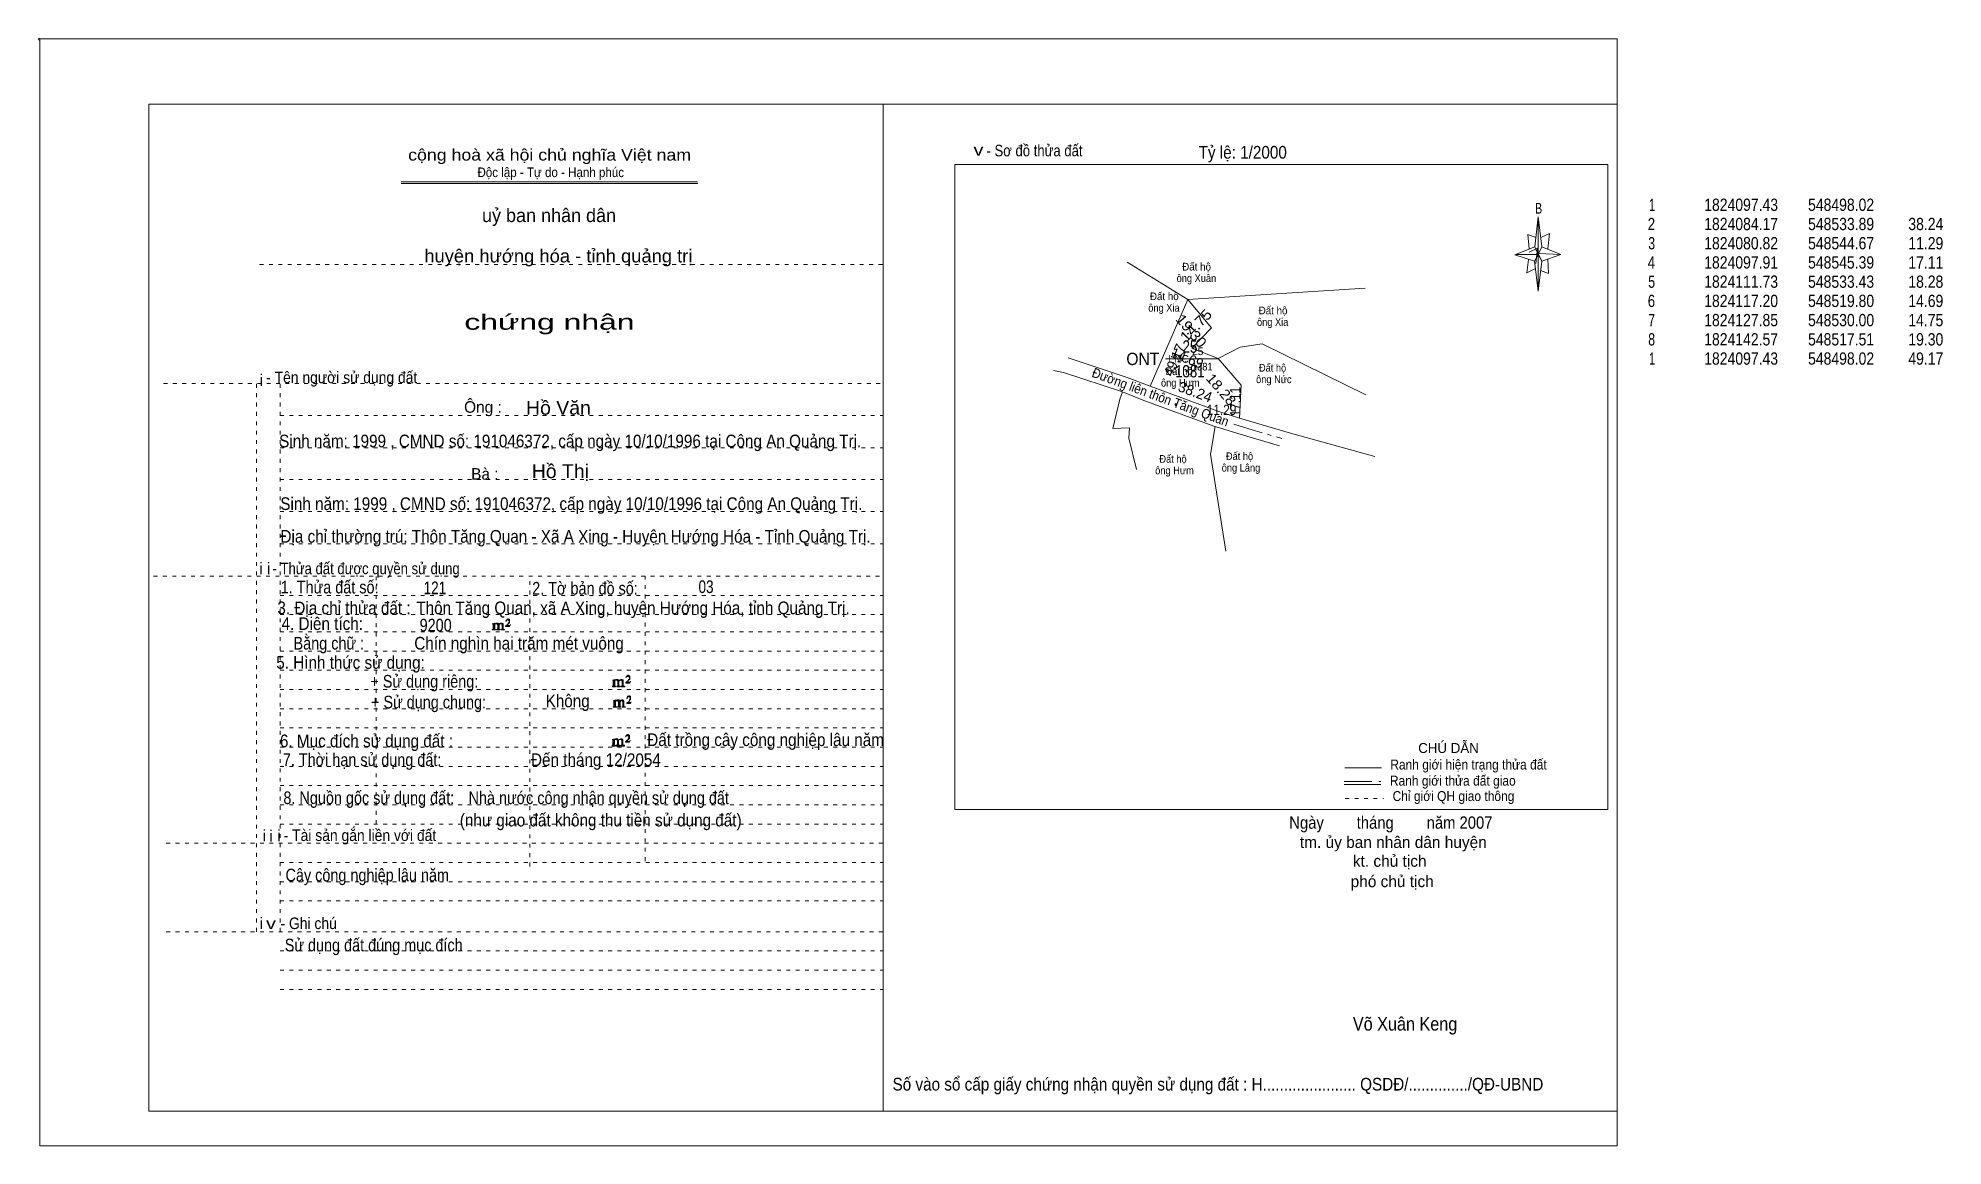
# Model space of a CAD drawing. Header units: centimetres. Extents: x -1.6 to 48, y -3.3 to 25.5.
import ezdxf
from ezdxf.enums import TextEntityAlignment as Align

# ---------------------------------------------------------------- set-up
doc = ezdxf.new("R2010")
doc.units = ezdxf.units.CM
doc.header["$LTSCALE"] = 0.12
for name, pattern in [('DOT_DASHED', [7.7, 5, -1.2, 0.3, -1.2]), ('DOTTED', [1.5, 0.3, -1.2]), ('LONG_DASHED', [7.5, 6, -1.5])]:
    doc.linetypes.add(name, pattern=pattern)
for name, color, linetype, lineweight in [('1', 7, 'DOTTED', 13), ('10', 7, 'Continuous', 13), ('13', 7, 'Continuous', 13), ('22', 7, 'Continuous', 13), ('33', 7, 'LONG_DASHED', 13), ('4', 7, 'Continuous', 13), ('5', 7, 'Continuous', 13), ('50', 7, 'Continuous', 13)]:
    doc.layers.add(name, color=color, linetype=linetype, lineweight=lineweight)
doc.layers.add('23', color=7, linetype='Continuous')
doc.layers.add('30', color=7, linetype='Continuous')

msp = doc.modelspace()

# ---------------------------------------------------------------- hatches: boundary and pattern name
at = {"layer": '10'}
msp.add_hatch(color=256, dxfattribs=at).paths.add_polyline_path([(28.027, 15.959, 1), (28.027, 15.966, 1)])
at = {"layer": '50'}
for points in [[(10.27, 10.13), (10.27, 10.12), (10.27, 10.11), (10.25, 10.11), (10.24, 10.11), (10.24, 10.1), (10.33, 10.1), (10.33, 10.11), (10.32, 10.11), (10.31, 10.11), (10.31, 10.12), (10.31, 10.13), (10.31, 10.24), (10.31, 10.25), (10.32, 10.26), (10.34, 10.26), (10.35, 10.26), (10.36, 10.26), (10.37, 10.25), (10.39, 10.22), (10.39, 10.13), (10.37, 10.12), (10.37, 10.11), (10.36, 10.11), (10.35, 10.11), (10.35, 10.1), (10.44, 10.1), (10.44, 10.11), (10.43, 10.11), (10.42, 10.11), (10.42, 10.12), (10.42, 10.13), (10.42, 10.24), (10.44, 10.26), (10.45, 10.26), (10.46, 10.26), (10.49, 10.26), (10.49, 10.25), (10.5, 10.24), (10.5, 10.22), (10.5, 10.13), (10.5, 10.12), (10.49, 10.11), (10.49, 10.11), (10.47, 10.11), (10.47, 10.1), (10.56, 10.1), (10.56, 10.11), (10.55, 10.11), (10.54, 10.11), (10.53, 10.12), (10.53, 10.13), (10.53, 10.2), (10.53, 10.25), (10.53, 10.26), (10.52, 10.27), (10.5, 10.28), (10.47, 10.28), (10.46, 10.28), (10.44, 10.27), (10.41, 10.25), (10.41, 10.26), (10.4, 10.28), (10.39, 10.28), (10.37, 10.28), (10.35, 10.28), (10.34, 10.28), (10.32, 10.26), (10.31, 10.26), (10.31, 10.25), (10.31, 10.25), (10.31, 10.26), (10.31, 10.28), (10.24, 10.26), (10.24, 10.26), (10.25, 10.26), (10.27, 10.25), (10.27, 10.24), (10.27, 10.23)], [(10.69, 10.19), (10.72, 10.24), (10.72, 10.24), (10.71, 10.22), (10.69, 10.22), (10.68, 10.22), (10.63, 10.22), (10.66, 10.26), (10.67, 10.27), (10.69, 10.28), (10.69, 10.3), (10.69, 10.32), (10.69, 10.34), (10.69, 10.35), (10.69, 10.37), (10.68, 10.38), (10.67, 10.38), (10.66, 10.39), (10.65, 10.39), (10.63, 10.38), (10.63, 10.38), (10.62, 10.37), (10.61, 10.35), (10.59, 10.33), (10.61, 10.33), (10.61, 10.35), (10.62, 10.35), (10.63, 10.36), (10.65, 10.36), (10.66, 10.36), (10.67, 10.35), (10.68, 10.35), (10.68, 10.32), (10.68, 10.3), (10.66, 10.28), (10.66, 10.26), (10.65, 10.25), (10.59, 10.2), (10.59, 10.19)], [(13.39, 8.66), (13.39, 8.65), (13.39, 8.64), (13.38, 8.64), (13.37, 8.64), (13.37, 8.62), (13.45, 8.62), (13.45, 8.64), (13.44, 8.64), (13.43, 8.64), (13.43, 8.65), (13.43, 8.66), (13.43, 8.77), (13.43, 8.78), (13.44, 8.79), (13.47, 8.79), (13.48, 8.79), (13.49, 8.79), (13.5, 8.78), (13.51, 8.74), (13.51, 8.66), (13.5, 8.65), (13.5, 8.64), (13.49, 8.64), (13.48, 8.64), (13.48, 8.62), (13.57, 8.62), (13.57, 8.64), (13.55, 8.64), (13.54, 8.64), (13.54, 8.65), (13.54, 8.66), (13.54, 8.77), (13.57, 8.79), (13.58, 8.79), (13.59, 8.79), (13.61, 8.79), (13.61, 8.78), (13.62, 8.77), (13.62, 8.74), (13.62, 8.66), (13.62, 8.65), (13.61, 8.64), (13.61, 8.64), (13.6, 8.64), (13.6, 8.62), (13.69, 8.62), (13.69, 8.64), (13.67, 8.64), (13.66, 8.64), (13.65, 8.65), (13.65, 8.66), (13.65, 8.73), (13.65, 8.78), (13.65, 8.79), (13.64, 8.8), (13.62, 8.81), (13.6, 8.81), (13.59, 8.81), (13.57, 8.8), (13.53, 8.78), (13.53, 8.79), (13.52, 8.81), (13.51, 8.81), (13.5, 8.81), (13.48, 8.81), (13.47, 8.81), (13.44, 8.79), (13.43, 8.79), (13.43, 8.78), (13.43, 8.78), (13.43, 8.79), (13.43, 8.81), (13.37, 8.79), (13.37, 8.79), (13.38, 8.79), (13.39, 8.78), (13.39, 8.77), (13.39, 8.76)], [(13.82, 8.72), (13.84, 8.77), (13.84, 8.77), (13.83, 8.74), (13.82, 8.74), (13.81, 8.74), (13.75, 8.74), (13.79, 8.79), (13.8, 8.8), (13.82, 8.81), (13.82, 8.83), (13.82, 8.84), (13.82, 8.87), (13.82, 8.88), (13.82, 8.9), (13.81, 8.91), (13.8, 8.91), (13.79, 8.92), (13.77, 8.92), (13.75, 8.91), (13.75, 8.91), (13.74, 8.9), (13.73, 8.88), (13.72, 8.86), (13.73, 8.86), (13.73, 8.88), (13.74, 8.88), (13.75, 8.89), (13.77, 8.89), (13.79, 8.89), (13.8, 8.88), (13.81, 8.88), (13.81, 8.84), (13.81, 8.83), (13.79, 8.81), (13.79, 8.79), (13.77, 8.78), (13.72, 8.73), (13.72, 8.72)], [(13.41, 8.12), (13.41, 8.11), (13.41, 8.1), (13.4, 8.1), (13.39, 8.1), (13.39, 8.09), (13.48, 8.09), (13.48, 8.1), (13.47, 8.1), (13.45, 8.1), (13.45, 8.11), (13.45, 8.12), (13.45, 8.23), (13.45, 8.24), (13.47, 8.26), (13.49, 8.26), (13.5, 8.26), (13.51, 8.26), (13.52, 8.24), (13.53, 8.21), (13.53, 8.12), (13.52, 8.11), (13.52, 8.1), (13.51, 8.1), (13.5, 8.1), (13.5, 8.09), (13.59, 8.09), (13.59, 8.1), (13.58, 8.1), (13.57, 8.1), (13.57, 8.11), (13.57, 8.12), (13.57, 8.23), (13.59, 8.26), (13.6, 8.26), (13.61, 8.26), (13.63, 8.26), (13.63, 8.24), (13.64, 8.23), (13.64, 8.21), (13.64, 8.12), (13.64, 8.11), (13.63, 8.1), (13.63, 8.1), (13.62, 8.1), (13.62, 8.09), (13.71, 8.09), (13.71, 8.1), (13.7, 8.1), (13.69, 8.1), (13.67, 8.11), (13.67, 8.12), (13.67, 8.2), (13.67, 8.24), (13.67, 8.26), (13.66, 8.27), (13.64, 8.28), (13.62, 8.28), (13.61, 8.28), (13.59, 8.27), (13.55, 8.24), (13.55, 8.26), (13.54, 8.28), (13.53, 8.28), (13.52, 8.28), (13.5, 8.28), (13.49, 8.28), (13.47, 8.26), (13.45, 8.26), (13.45, 8.24), (13.45, 8.24), (13.45, 8.26), (13.45, 8.28), (13.39, 8.26), (13.39, 8.26), (13.4, 8.26), (13.41, 8.24), (13.41, 8.23), (13.41, 8.22)], [(13.84, 8.19), (13.86, 8.23), (13.86, 8.23), (13.85, 8.21), (13.84, 8.21), (13.83, 8.21), (13.77, 8.21), (13.81, 8.26), (13.82, 8.27), (13.84, 8.28), (13.84, 8.3), (13.84, 8.31), (13.84, 8.33), (13.84, 8.34), (13.84, 8.37), (13.83, 8.38), (13.82, 8.38), (13.81, 8.39), (13.8, 8.39), (13.77, 8.38), (13.77, 8.38), (13.76, 8.37), (13.75, 8.34), (13.74, 8.32), (13.75, 8.32), (13.75, 8.34), (13.76, 8.34), (13.77, 8.36), (13.8, 8.36), (13.81, 8.36), (13.82, 8.34), (13.83, 8.34), (13.83, 8.31), (13.83, 8.3), (13.81, 8.28), (13.81, 8.26), (13.8, 8.24), (13.74, 8.2), (13.74, 8.19)], [(13.38, 7.12), (13.38, 7.11), (13.38, 7.1), (13.37, 7.1), (13.36, 7.1), (13.36, 7.08), (13.44, 7.08), (13.44, 7.1), (13.43, 7.1), (13.42, 7.1), (13.42, 7.11), (13.42, 7.12), (13.42, 7.23), (13.42, 7.24), (13.43, 7.25), (13.46, 7.25), (13.47, 7.25), (13.48, 7.25), (13.49, 7.24), (13.5, 7.2), (13.5, 7.12), (13.49, 7.11), (13.49, 7.1), (13.48, 7.1), (13.47, 7.1), (13.47, 7.08), (13.56, 7.08), (13.56, 7.1), (13.54, 7.1), (13.53, 7.1), (13.53, 7.11), (13.53, 7.12), (13.53, 7.23), (13.56, 7.25), (13.57, 7.25), (13.58, 7.25), (13.6, 7.25), (13.6, 7.24), (13.61, 7.23), (13.61, 7.2), (13.61, 7.12), (13.61, 7.11), (13.6, 7.1), (13.6, 7.1), (13.59, 7.1), (13.59, 7.08), (13.68, 7.08), (13.68, 7.1), (13.66, 7.1), (13.65, 7.1), (13.64, 7.11), (13.64, 7.12), (13.64, 7.19), (13.64, 7.24), (13.64, 7.25), (13.63, 7.26), (13.61, 7.27), (13.59, 7.27), (13.58, 7.27), (13.56, 7.26), (13.52, 7.24), (13.52, 7.25), (13.51, 7.27), (13.5, 7.27), (13.49, 7.27), (13.47, 7.27), (13.46, 7.27), (13.43, 7.25), (13.42, 7.25), (13.42, 7.24), (13.42, 7.24), (13.42, 7.25), (13.42, 7.27), (13.36, 7.25), (13.36, 7.25), (13.37, 7.25), (13.38, 7.24), (13.38, 7.23), (13.38, 7.22)], [(13.81, 7.18), (13.83, 7.23), (13.83, 7.23), (13.82, 7.2), (13.81, 7.2), (13.8, 7.2), (13.74, 7.2), (13.78, 7.25), (13.79, 7.26), (13.81, 7.27), (13.81, 7.29), (13.81, 7.3), (13.81, 7.33), (13.81, 7.34), (13.81, 7.36), (13.8, 7.37), (13.79, 7.37), (13.78, 7.38), (13.76, 7.38), (13.74, 7.37), (13.74, 7.37), (13.73, 7.36), (13.72, 7.34), (13.71, 7.32), (13.72, 7.32), (13.72, 7.34), (13.73, 7.34), (13.74, 7.35), (13.76, 7.35), (13.78, 7.35), (13.79, 7.34), (13.8, 7.34), (13.8, 7.3), (13.8, 7.29), (13.78, 7.27), (13.78, 7.25), (13.76, 7.24), (13.71, 7.19), (13.71, 7.18)]]:
    msp.add_hatch(color=256, dxfattribs=at).paths.add_polyline_path(points)

# ---------------------------------------------------------------- linework, layer by layer
at = {"layer": '1', "linetype": 'Continuous'}
for p, q in [((1.31, -2.42), (1.31, 23.78)), ((1.31, 23.78), (39.51, 23.78)), ((20.41, -2.42), (20.41, 23.78)), ((39.51, -2.42), (39.51, 23.78)), ((7.87, 21.76), (15.58, 21.76)), ((7.87, 21.71), (15.59, 21.71)), ((37.36, 19.69), (36.85, 19.86)), ((1.31, -2.42), (39.51, -2.42))]:
    msp.add_line(p, q, dxfattribs=at)
at = {"layer": '1'}
for p, q in [((4.19, 19.61), (20.41, 19.61)), ((1.69, 16.51), (20.41, 16.51)), ((4.11, 2.25), (4.11, 16.51)), ((4.72, 2.25), (4.72, 16.51)), ((4.72, 15.68), (20.41, 15.68)), ((4.72, 14.84), (20.41, 14.84)), ((4.72, 14.01), (20.41, 14.01)), ((4.72, 13.18), (20.41, 13.18)), ((4.72, 12.34), (20.41, 12.34)), ((1.43, 11.5), (20.41, 11.5)), ((7.22, 5.05), (7.22, 11.5)), ((11.22, 3.95), (11.22, 11.5)), ((14.22, 4.09), (14.22, 11.5)), ((4.72, 11), (20.41, 11)), ((4.72, 10.5), (20.41, 10.5)), ((4.72, 10.05), (20.41, 10.05)), ((4.72, 9.55), (20.41, 9.55)), ((4.72, 9.05), (20.41, 9.05)), ((4.72, 8.55), (20.41, 8.55)), ((4.72, 8.05), (20.41, 8.05)), ((4.72, 7.55), (20.41, 7.55)), ((4.72, 7.05), (20.41, 7.05)), ((4.72, 6.55), (20.41, 6.55)), ((4.72, 6.05), (20.41, 6.05)), ((4.72, 5.55), (20.41, 5.55)), ((4.72, 5.05), (20.41, 5.05)), ((1.76, 4.55), (20.41, 4.55)), ((4.72, 4.05), (20.41, 4.05)), ((4.72, 3.55), (20.41, 3.55)), ((4.72, 3.05), (20.41, 3.05)), ((1.76, 2.25), (20.41, 2.25)), ((4.72, 1.75), (20.41, 1.75)), ((4.72, 1.25), (20.41, 1.25)), ((4.72, 0.75), (20.41, 0.75))]:
    msp.add_line(p, q, dxfattribs=at)
at = {"layer": '1', "linetype": 'Continuous'}
msp.add_lwpolyline([(-1.53, -3.32), (39.51, -3.32), (39.51, 25.48), (-1.53, 25.48)], close=True, dxfattribs=at)
msp.add_lwpolyline([(37.37, 19.49), (37.16, 19.39), (37.21, 19.74)], dxfattribs=at)
at = {"layer": '10'}
for p, q in [((28.01, 15.97), (28, 15.97)), ((28.03, 15.98), (28.03, 16)), ((28.03, 15.93), (28.03, 15.95)), ((28.06, 15.97), (28.04, 15.97))]:
    msp.add_line(p, q, dxfattribs=at)
for radius in [0.0156, 0.00375]:
    msp.add_circle((28.027, 15.962), radius, dxfattribs=at)
at = {"layer": '13'}
msp.add_line((28.45, 17.15), (29.13, 17.15), dxfattribs=at)
at = {"layer": '22'}
msp.add_line((28.34, 18.7), (32.96, 18.99), dxfattribs=at)
for points in [[(27.36, 16.44), (28.34, 18.7), (26.76, 19.67)], [(29.13, 17.16), (28.45, 17.43), (28.96, 17.96), (28.34, 18.7)], [(32.97, 16.22), (30.28, 17.54), (29.7, 17.46), (29.13, 17.16)], [(25.23, 17.18), (26.76, 16.67), (27.36, 16.44)], [(29.13, 17.16), (29.73, 16.47), (29.69, 15.61)], [(24.85, 16.85), (25.11, 16.8), (26.64, 16.29)], [(27.36, 16.44), (29.15, 15.78), (29.69, 15.61)], [(27.01, 14.27), (26.81, 15.09), (26.82, 15.36), (26.39, 15.34), (26.57, 16.1), (26.64, 16.29)], [(26.64, 16.29), (27.2, 16.07), (29.02, 15.4), (29.05, 15.39)], [(29.33, 12.15), (28.93, 14.67), (29.05, 15.39)], [(29.05, 15.39), (29.64, 15.21), (30.73, 14.89)], [(29.69, 15.61), (31.01, 15.22), (33.21, 14.61)]]:
    msp.add_lwpolyline(points, dxfattribs=at)
at = {"layer": '22', "linetype": 'DOT_DASHED'}
msp.add_lwpolyline([(29.54, 15.45), (29.7, 15.4), (30.79, 15.08)], dxfattribs=at)
at = {"layer": '33'}
msp.add_line((27.76, 17.15), (29.04, 17.15), dxfattribs=at)
at = {"layer": '4'}
for p, q in [((32.43, 6.51), (33.38, 6.51)), ((32.41, 6.08), (33.36, 6.08))]:
    msp.add_line(p, q, dxfattribs=at)
at = {"layer": '4', "linetype": 'LONG_DASHED'}
msp.add_line((32.41, 6.16), (33.36, 6.16), dxfattribs=at)
at = {"layer": '4', "linetype": 'DOTTED'}
msp.add_line((32.44, 5.72), (33.43, 5.72), dxfattribs=at)
at = {"layer": '4'}
msp.add_lwpolyline([(22.28, 22.21), (39.27, 22.21), (39.27, 5.43), (22.28, 5.43)], close=True, dxfattribs=at)
msp.add_circle((-1.55, 25.47), 0.025, dxfattribs=at)
at = {"layer": '5'}
for p, q in [((37.37, 20.07), (37.46, 20.85)), ((37.55, 20.07), (38.05, 19.87)), ((37.55, 19.69), (37.46, 18.91)), ((37.73, 19.37), (37.52, 19.45)), ((37.71, 19.75), (37.73, 19.37))]:
    msp.add_line(p, q, dxfattribs=at)
for points in [[(37.46, 20.85), (37.55, 20.07), (37.46, 19.87)], [(37.46, 19.87), (36.87, 19.87), (37.37, 20.07), (37.55, 19.69), (38.05, 19.87), (37.46, 19.89)], [(37.46, 19.87), (37.46, 18.91), (37.36, 19.69)]]:
    msp.add_lwpolyline(points, close=True, dxfattribs=at)
for points in [[(37.4, 20.31), (37.19, 20.39), (37.22, 20.01)], [(37.53, 20.31), (37.75, 20.41), (37.71, 20.01)], [(37.46, 19.87), (37.37, 20.07), (36.87, 19.87)], [(37.22, 19.93), (37.44, 20.03), (37.4, 19.63)], [(37.46, 19.87), (37.55, 19.69), (38.05, 19.87)]]:
    msp.add_lwpolyline(points, dxfattribs=at)
at = {"layer": '50'}
for points in [[(10.27, 10.13), (10.27, 10.12), (10.27, 10.11), (10.25, 10.11), (10.24, 10.11), (10.24, 10.1), (10.33, 10.1), (10.33, 10.11), (10.32, 10.11), (10.31, 10.11), (10.31, 10.12), (10.31, 10.13), (10.31, 10.24), (10.31, 10.25), (10.32, 10.26), (10.34, 10.26), (10.35, 10.26), (10.36, 10.26), (10.37, 10.25), (10.39, 10.22), (10.39, 10.13), (10.37, 10.12), (10.37, 10.11), (10.36, 10.11), (10.35, 10.11), (10.35, 10.1), (10.44, 10.1), (10.44, 10.11), (10.43, 10.11), (10.42, 10.11), (10.42, 10.12), (10.42, 10.13), (10.42, 10.24), (10.44, 10.26), (10.45, 10.26), (10.46, 10.26), (10.49, 10.26), (10.49, 10.25), (10.5, 10.24), (10.5, 10.22), (10.5, 10.13), (10.5, 10.12), (10.49, 10.11), (10.49, 10.11), (10.47, 10.11), (10.47, 10.1), (10.56, 10.1), (10.56, 10.11), (10.55, 10.11), (10.54, 10.11), (10.53, 10.12), (10.53, 10.13), (10.53, 10.2), (10.53, 10.25), (10.53, 10.26), (10.52, 10.27), (10.5, 10.28), (10.47, 10.28), (10.46, 10.28), (10.44, 10.27), (10.41, 10.25), (10.41, 10.26), (10.4, 10.28), (10.39, 10.28), (10.37, 10.28), (10.35, 10.28), (10.34, 10.28), (10.32, 10.26), (10.31, 10.26), (10.31, 10.25), (10.31, 10.25), (10.31, 10.26), (10.31, 10.28), (10.24, 10.26), (10.24, 10.26), (10.25, 10.26), (10.27, 10.25), (10.27, 10.24), (10.27, 10.23)], [(10.69, 10.19), (10.72, 10.24), (10.72, 10.24), (10.71, 10.22), (10.69, 10.22), (10.68, 10.22), (10.63, 10.22), (10.66, 10.26), (10.67, 10.27), (10.69, 10.28), (10.69, 10.3), (10.69, 10.32), (10.69, 10.34), (10.69, 10.35), (10.69, 10.37), (10.68, 10.38), (10.67, 10.38), (10.66, 10.39), (10.65, 10.39), (10.63, 10.38), (10.63, 10.38), (10.62, 10.37), (10.61, 10.35), (10.59, 10.33), (10.61, 10.33), (10.61, 10.35), (10.62, 10.35), (10.63, 10.36), (10.65, 10.36), (10.66, 10.36), (10.67, 10.35), (10.68, 10.35), (10.68, 10.32), (10.68, 10.3), (10.66, 10.28), (10.66, 10.26), (10.65, 10.25), (10.59, 10.2), (10.59, 10.19)], [(13.39, 8.66), (13.39, 8.65), (13.39, 8.64), (13.38, 8.64), (13.37, 8.64), (13.37, 8.62), (13.45, 8.62), (13.45, 8.64), (13.44, 8.64), (13.43, 8.64), (13.43, 8.65), (13.43, 8.66), (13.43, 8.77), (13.43, 8.78), (13.44, 8.79), (13.47, 8.79), (13.48, 8.79), (13.49, 8.79), (13.5, 8.78), (13.51, 8.74), (13.51, 8.66), (13.5, 8.65), (13.5, 8.64), (13.49, 8.64), (13.48, 8.64), (13.48, 8.62), (13.57, 8.62), (13.57, 8.64), (13.55, 8.64), (13.54, 8.64), (13.54, 8.65), (13.54, 8.66), (13.54, 8.77), (13.57, 8.79), (13.58, 8.79), (13.59, 8.79), (13.61, 8.79), (13.61, 8.78), (13.62, 8.77), (13.62, 8.74), (13.62, 8.66), (13.62, 8.65), (13.61, 8.64), (13.61, 8.64), (13.6, 8.64), (13.6, 8.62), (13.69, 8.62), (13.69, 8.64), (13.67, 8.64), (13.66, 8.64), (13.65, 8.65), (13.65, 8.66), (13.65, 8.73), (13.65, 8.78), (13.65, 8.79), (13.64, 8.8), (13.62, 8.81), (13.6, 8.81), (13.59, 8.81), (13.57, 8.8), (13.53, 8.78), (13.53, 8.79), (13.52, 8.81), (13.51, 8.81), (13.5, 8.81), (13.48, 8.81), (13.47, 8.81), (13.44, 8.79), (13.43, 8.79), (13.43, 8.78), (13.43, 8.78), (13.43, 8.79), (13.43, 8.81), (13.37, 8.79), (13.37, 8.79), (13.38, 8.79), (13.39, 8.78), (13.39, 8.77), (13.39, 8.76)], [(13.82, 8.72), (13.84, 8.77), (13.84, 8.77), (13.83, 8.74), (13.82, 8.74), (13.81, 8.74), (13.75, 8.74), (13.79, 8.79), (13.8, 8.8), (13.82, 8.81), (13.82, 8.83), (13.82, 8.84), (13.82, 8.87), (13.82, 8.88), (13.82, 8.9), (13.81, 8.91), (13.8, 8.91), (13.79, 8.92), (13.77, 8.92), (13.75, 8.91), (13.75, 8.91), (13.74, 8.9), (13.73, 8.88), (13.72, 8.86), (13.73, 8.86), (13.73, 8.88), (13.74, 8.88), (13.75, 8.89), (13.77, 8.89), (13.79, 8.89), (13.8, 8.88), (13.81, 8.88), (13.81, 8.84), (13.81, 8.83), (13.79, 8.81), (13.79, 8.79), (13.77, 8.78), (13.72, 8.73), (13.72, 8.72)], [(13.41, 8.12), (13.41, 8.11), (13.41, 8.1), (13.4, 8.1), (13.39, 8.1), (13.39, 8.09), (13.48, 8.09), (13.48, 8.1), (13.47, 8.1), (13.45, 8.1), (13.45, 8.11), (13.45, 8.12), (13.45, 8.23), (13.45, 8.24), (13.47, 8.26), (13.49, 8.26), (13.5, 8.26), (13.51, 8.26), (13.52, 8.24), (13.53, 8.21), (13.53, 8.12), (13.52, 8.11), (13.52, 8.1), (13.51, 8.1), (13.5, 8.1), (13.5, 8.09), (13.59, 8.09), (13.59, 8.1), (13.58, 8.1), (13.57, 8.1), (13.57, 8.11), (13.57, 8.12), (13.57, 8.23), (13.59, 8.26), (13.6, 8.26), (13.61, 8.26), (13.63, 8.26), (13.63, 8.24), (13.64, 8.23), (13.64, 8.21), (13.64, 8.12), (13.64, 8.11), (13.63, 8.1), (13.63, 8.1), (13.62, 8.1), (13.62, 8.09), (13.71, 8.09), (13.71, 8.1), (13.7, 8.1), (13.69, 8.1), (13.67, 8.11), (13.67, 8.12), (13.67, 8.2), (13.67, 8.24), (13.67, 8.26), (13.66, 8.27), (13.64, 8.28), (13.62, 8.28), (13.61, 8.28), (13.59, 8.27), (13.55, 8.24), (13.55, 8.26), (13.54, 8.28), (13.53, 8.28), (13.52, 8.28), (13.5, 8.28), (13.49, 8.28), (13.47, 8.26), (13.45, 8.26), (13.45, 8.24), (13.45, 8.24), (13.45, 8.26), (13.45, 8.28), (13.39, 8.26), (13.39, 8.26), (13.4, 8.26), (13.41, 8.24), (13.41, 8.23), (13.41, 8.22)], [(13.84, 8.19), (13.86, 8.23), (13.86, 8.23), (13.85, 8.21), (13.84, 8.21), (13.83, 8.21), (13.77, 8.21), (13.81, 8.26), (13.82, 8.27), (13.84, 8.28), (13.84, 8.3), (13.84, 8.31), (13.84, 8.33), (13.84, 8.34), (13.84, 8.37), (13.83, 8.38), (13.82, 8.38), (13.81, 8.39), (13.8, 8.39), (13.77, 8.38), (13.77, 8.38), (13.76, 8.37), (13.75, 8.34), (13.74, 8.32), (13.75, 8.32), (13.75, 8.34), (13.76, 8.34), (13.77, 8.36), (13.8, 8.36), (13.81, 8.36), (13.82, 8.34), (13.83, 8.34), (13.83, 8.31), (13.83, 8.3), (13.81, 8.28), (13.81, 8.26), (13.8, 8.24), (13.74, 8.2), (13.74, 8.19)], [(13.38, 7.12), (13.38, 7.11), (13.38, 7.1), (13.37, 7.1), (13.36, 7.1), (13.36, 7.08), (13.44, 7.08), (13.44, 7.1), (13.43, 7.1), (13.42, 7.1), (13.42, 7.11), (13.42, 7.12), (13.42, 7.23), (13.42, 7.24), (13.43, 7.25), (13.46, 7.25), (13.47, 7.25), (13.48, 7.25), (13.49, 7.24), (13.5, 7.2), (13.5, 7.12), (13.49, 7.11), (13.49, 7.1), (13.48, 7.1), (13.47, 7.1), (13.47, 7.08), (13.56, 7.08), (13.56, 7.1), (13.54, 7.1), (13.53, 7.1), (13.53, 7.11), (13.53, 7.12), (13.53, 7.23), (13.56, 7.25), (13.57, 7.25), (13.58, 7.25), (13.6, 7.25), (13.6, 7.24), (13.61, 7.23), (13.61, 7.2), (13.61, 7.12), (13.61, 7.11), (13.6, 7.1), (13.6, 7.1), (13.59, 7.1), (13.59, 7.08), (13.68, 7.08), (13.68, 7.1), (13.66, 7.1), (13.65, 7.1), (13.64, 7.11), (13.64, 7.12), (13.64, 7.19), (13.64, 7.24), (13.64, 7.25), (13.63, 7.26), (13.61, 7.27), (13.59, 7.27), (13.58, 7.27), (13.56, 7.26), (13.52, 7.24), (13.52, 7.25), (13.51, 7.27), (13.5, 7.27), (13.49, 7.27), (13.47, 7.27), (13.46, 7.27), (13.43, 7.25), (13.42, 7.25), (13.42, 7.24), (13.42, 7.24), (13.42, 7.25), (13.42, 7.27), (13.36, 7.25), (13.36, 7.25), (13.37, 7.25), (13.38, 7.24), (13.38, 7.23), (13.38, 7.22)], [(13.81, 7.18), (13.83, 7.23), (13.83, 7.23), (13.82, 7.2), (13.81, 7.2), (13.8, 7.2), (13.74, 7.2), (13.78, 7.25), (13.79, 7.26), (13.81, 7.27), (13.81, 7.29), (13.81, 7.3), (13.81, 7.33), (13.81, 7.34), (13.81, 7.36), (13.8, 7.37), (13.79, 7.37), (13.78, 7.38), (13.76, 7.38), (13.74, 7.37), (13.74, 7.37), (13.73, 7.36), (13.72, 7.34), (13.71, 7.32), (13.72, 7.32), (13.72, 7.34), (13.73, 7.34), (13.74, 7.35), (13.76, 7.35), (13.78, 7.35), (13.79, 7.34), (13.8, 7.34), (13.8, 7.3), (13.8, 7.29), (13.78, 7.27), (13.78, 7.25), (13.76, 7.24), (13.71, 7.19), (13.71, 7.18)]]:
    msp.add_lwpolyline(points, close=True, dxfattribs=at)

# ---------------------------------------------------------------- texts
at = {"layer": '1'}
for s, height, width, p in [('cộng hoà xã hội chủ nghĩa Việt nam', 0.3, 1.15, (11.735, 22.31)), ('v', 0.3, 1.3, (22.895, 22.44)), ('- Sơ đồ thửa đất ', 0.3, 0.85, (24.4, 22.42)), ('Độc lập - Tự do - Hạnh phúc', 0.25, 0.9, (11.765, 21.88)), ('chứng nhận', 0.4, 1.55, (11.73, 17.91)), ('- Tên người sử dụng đất', 0.3, 0.9, (6.325, 16.52)), ('- Thửa đất được quyền sử dụng', 0.3, 0.85, (6.96, 11.55)), ('- Tài sản gắn liền với đất ', 0.3, 0.9, (6.85, 4.61)), ('v', 0.3, 1.3, (4.485, 2.32)), ('- Ghi chú', 0.3, 0.9, (5.465, 2.32))]:
    msp.add_text(s, height=height, dxfattribs=dict(at, width=width)).set_placement(p, align=Align.CENTER)
for s, height, p in [('uỷ ban nhân dân', 0.35, (11.72, 20.71)), ('i', 0.3, (4.235, 16.45)), ('i', 0.3, (4.225, 11.55)), ('i', 0.3, (4.425, 11.55)), ('i', 0.3, (4.315, 4.6)), ('i', 0.3, (4.485, 4.59)), ('i', 0.3, (4.695, 4.6)), ('i', 0.3, (4.235, 2.32))]:
    msp.add_text(s, height=height, dxfattribs=at).set_placement(p, align=Align.CENTER)
at = {"layer": '10', "width": 0.9}
msp.add_text('Võ Xuân Keng', height=0.35, dxfattribs=at).set_placement((33.995, -0.32), align=Align.CENTER)
at = {"layer": '13'}
msp.add_text('25', height=0.2, dxfattribs=at).set_placement((28.45, 17.25))
msp.add_text('LNC', height=0.2, dxfattribs=at).set_placement((28.37, 17.05), align=Align.RIGHT)
at = {"layer": '13', "width": 0.9}
msp.add_text('1381', height=0.2, dxfattribs=at).set_placement((28.45, 16.85))
at = {"layer": '22', "width": 0.9}
msp.add_text('Đường liên thôn Tăng Quan', height=0.25, rotation=339.72, dxfattribs=at).set_placement((27.587, 16.041), align=Align.CENTER)
for s, p in [('Đất hộ ', (28.15, 16.73)), ('ông Hưm', (28.145, 16.43)), ('Đất hộ ', (27.99, 14.45)), ('ông Lâng', (29.725, 14.22)), ('Đất hộ ', (29.72, 14.52)), ('ông Hưm', (27.995, 14.15))]:
    msp.add_text(s, height=0.2, dxfattribs=at).set_placement(p, align=Align.CENTER)
at = {"layer": '23'}
for s, width, p in [('ông Xuân', 0.9, (28.565, 19.15)), ('Đất hộ', 0.95, (28.57, 19.45)), ('Đất hộ', 0.95, (27.73, 18.68)), ('ông Xia', 0.9, (27.72, 18.38)), ('Đất hộ', 0.95, (30.56, 18.31)), ('ông Xia', 0.9, (30.55, 18.01)), ('Đất hộ ', 0.9, (30.58, 16.82)), ('ông Nức', 0.9, (30.58, 16.52))]:
    msp.add_text(s, height=0.2, dxfattribs=dict(at, width=width)).set_placement(p, align=Align.CENTER)
at = {"layer": '30'}
for s, width, p in [('1', 0.65, (40.5, 21)), ('1824097.43', 0.85, (43.7, 21)), ('548498.02', 0.85, (46.2, 21)), ('548498.02', 0.85, (46.2, 21)), ('2', 0.8, (40.5, 20.5)), ('1824084.17', 0.85, (43.7, 20.5)), ('548533.89', 0.85, (46.2, 20.5)), ('38.24', 0.85, (48, 20.5)), ('3', 0.75, (40.5, 20)), ('1824080.82', 0.85, (43.7, 20)), ('548544.67', 0.85, (46.2, 20)), ('11.29', 0.85, (48, 20)), ('4', 0.8, (40.5, 19.5)), ('1824097.91', 0.85, (43.7, 19.5)), ('548545.39', 0.85, (46.2, 19.5)), ('17.11', 0.85, (48, 19.5)), ('5', 0.75, (40.5, 19)), ('1824111.73', 0.85, (43.7, 19)), ('548533.43', 0.85, (46.2, 19)), ('18.28', 0.85, (48, 19)), ('6', 0.8, (40.5, 18.5)), ('1824117.20', 0.85, (43.7, 18.5)), ('548519.80', 0.85, (46.2, 18.5)), ('14.69', 0.85, (48, 18.5)), ('7', 0.75, (40.5, 18)), ('1824127.85', 0.85, (43.7, 18)), ('548530.00', 0.85, (46.2, 18)), ('14.75', 0.85, (48, 18)), ('8', 0.75, (40.5, 17.5)), ('1824142.57', 0.85, (43.7, 17.5)), ('548517.51', 0.85, (46.2, 17.5)), ('19.30', 0.85, (48, 17.5)), ('1', 0.65, (40.5, 17)), ('1824097.43', 0.85, (43.7, 17)), ('548498.02', 0.85, (46.2, 17)), ('49.17', 0.85, (48, 17))]:
    msp.add_text(s, height=0.32, dxfattribs=dict(at, width=width)).set_placement(p, align=Align.RIGHT)
for s, height, rotation, width, p in [('14.75', 0.27, 46.236, 1.1, (28.651, 17.927)), ('19.30', 0.27, 310.315, 1.1, (28.329, 17.792)), ('18.28', 0.26, 310.873, 1.1, (29.11, 16.27)), ('17.11', 0.27, 90, 0.85, (29.71, 16.04))]:
    msp.add_text(s, height=height, rotation=rotation, dxfattribs=dict(at, width=width)).set_placement(p, align=Align.CENTER)
for s, height, rotation, p in [('49.17', 0.26, 66.647, (28.112, 17.069)), ('14.69', 0.26, 338.133, (28.277, 17.051)), ('38.24', 0.27, 339.712, (28.488, 16.165))]:
    msp.add_text(s, height=height, rotation=rotation, dxfattribs=at).set_placement(p, align=Align.CENTER)
at = {"layer": '30', "width": 0.85}
msp.add_text('11.29', height=0.27, dxfattribs=at).set_placement((29.22, 15.69), align=Align.CENTER)
at = {"layer": '33', "width": 0.8}
for s, p in [('25', (28.395, 17.31)), ('1381', (28.395, 16.67))]:
    msp.add_text(s, height=0.32, dxfattribs=at).set_placement(p, align=Align.CENTER)
at = {"layer": '33', "width": 0.95}
msp.add_text('ONT', height=0.32, dxfattribs=at).set_placement((27.6, 16.99), align=Align.RIGHT)
at = {"layer": '4', "width": 0.9}
for s, height, p in [('Tỷ lệ: 1/2000', 0.33, (29.77, 22.36)), ('Ranh giới hiện trạng thửa đất', 0.2591, (35.645, 6.47)), ('Ranh giới thửa đất giao ', 0.2591, (35.28, 6.05)), ('Chỉ giới QH giao thông', 0.2591, (35.255, 5.65))]:
    msp.add_text(s, height=height, dxfattribs=at).set_placement(p, align=Align.CENTER)
at = {"layer": '4'}
msp.add_text('CHÚ DẪN', height=0.2591, dxfattribs=at).set_placement((35.125, 6.9), align=Align.CENTER)
at = {"layer": '5', "width": 0.75}
msp.add_text('B', height=0.276, dxfattribs=at).set_placement((37.47, 20.93), align=Align.CENTER)
at = {"layer": '50'}
for s, height, width, p in [('  huyện hướng hóa - tỉnh quảng trị', 0.34, 1.05, (11.83, 19.66)), ('Hồ Văn', 0.36, 1.05, (11.965, 15.7)), ('Sinh năm: 1999 , CMND số: 191046372, cấp ngày 10/10/1996 tại Công An Quảng Trị.', 0.33, 0.9, (12.27, 14.85)), ('Hồ Thị', 0.36, 1.05, (12.015, 14.05)), ('Sinh năm: 1999 , CMND số: 191046372, cấp ngày 10/10/1996 tại Công An Quảng Trị.', 0.33, 0.9, (12.3, 13.22)), ('Địa chỉ thường trú: Thôn Tăng Quan - Xã A Xing - Huyện Hướng Hóa - Tỉnh Quảng Trị.', 0.33, 0.9, (12.41, 12.37)), ('1. Thửa đất số:  ', 0.33, 0.85, (6.115, 11.05)), ('121', 0.33, 0.8, (8.75, 11.03)), ('2. Tờ bản đồ số:  ', 0.33, 0.85, (12.76, 11.02)), ('03', 0.33, 0.8, (15.805, 11.06)), ('3. Địa chỉ thửa đất : ', 0.33, 0.9, (6.44, 10.51)), ('4. Diện tích: ', 0.33, 0.9, (5.875, 10.1)), ('Thôn Tăng Quan, xã A Xing, huyện Hướng Hóa, tỉnh Quảng Trị.', 0.33, 0.9, (13.905, 10.51)), ('Bằng chữ :', 0.33, 0.85, (5.99, 9.59)), ('Chín nghìn hai trăm mét vuông', 0.33, 0.9, (10.94, 9.59)), ('9200', 0.33, 0.85, (8.77, 10.06)), ('5. Hình thức sử dụng:', 0.33, 0.9, (6.555, 9.09)), ('+ Sử dụng riêng:', 0.33, 0.85, (8.475, 8.6)), ('Không', 0.33, 0.9, (12.205, 8.09)), ('+ Sử dụng chung:', 0.33, 0.85, (8.585, 8.06)), ('Đất trồng cây công nghiệp lâu năm', 0.33, 0.9, (17.355, 7.08)), ('6. Mục đích sử dụng đất :', 0.33, 0.9, (6.97, 7.05)), ('7. Thời hạn sử dụng đất:', 0.33, 0.85, (6.855, 6.56)), ('Đến tháng 12/2054', 0.33, 0.9, (12.94, 6.56)), ('8. Nguồn gốc sử dụng đất:', 0.33, 0.85, (7.03, 5.57)), ('Nhà nước công nhận quyền sử dụng đất ', 0.33, 0.85, (13.065, 5.57)), ('(như giao đất không thu tiền sử dụng đất)', 0.33, 0.9, (13.065, 4.99)), ('Ngày        tháng        năm 2007', 0.32, 0.9, (33.625, 4.93)), ('Cây công nghiệp lâu năm', 0.33, 0.85, (6.99, 3.56)), ('Sử dụng đất đúng mục đích ', 0.33, 0.85, (7.21, 1.74)), ('Số vào sổ cấp giấy chứng nhận quyền sử dụng đất : H...................... QSDĐ/............../QĐ-UBND', 0.33, 0.9, (29.125, -1.88))]:
    msp.add_text(s, height=height, dxfattribs=dict(at, width=width)).set_placement(p, align=Align.CENTER)
for s, p in [('Ông :', (10, 15.75)), ('Bà :', (10.05, 14.01)), ('tm. ủy ban nhân dân huyện ', (33.745, 4.43)), ('kt. chủ tịch', (33.595, 3.94)), ('phó chủ tịch', (33.66, 3.41))]:
    msp.add_text(s, height=0.3, dxfattribs=at).set_placement(p, align=Align.CENTER)

doc.saveas('drawing.dxf')
